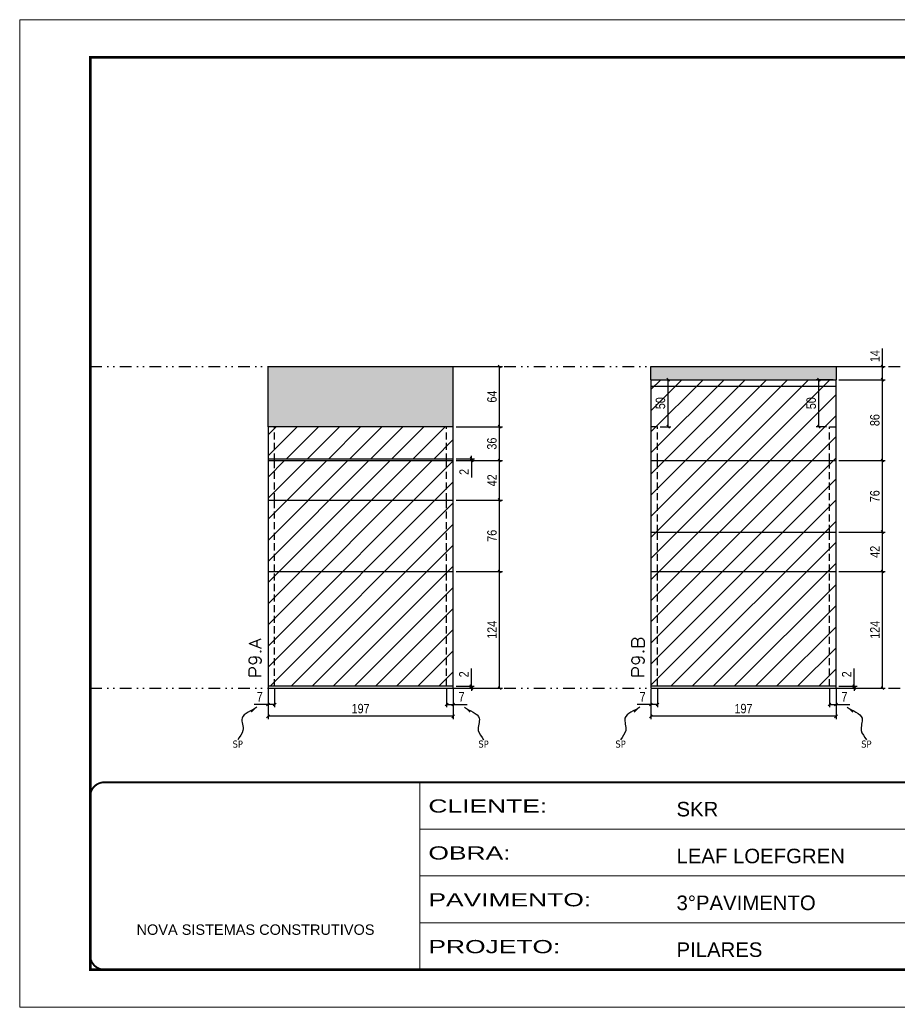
# Model space of a CAD drawing. Extents: x 14400 to 27878, y -21631 to 6985.
# Drawn here: x 16012 to 16948, y 2489 to 3539 of the extents above; entities that cross this region are included whole.
import ezdxf

# ---------------------------------------------------------------- set-up
doc = ezdxf.new("R2010")
doc.units = 0
for name, pattern in [('CONTINUO', [0]), ('DASHED', [0.75, 0.5, -0.25]), ('DIVIDE2', [0.625, 0.25, -0.125, 0, -0.125, 0, -0.125]), ('HIDDEN', [0.375, 0.25, -0.125])]:
    doc.linetypes.add(name, pattern=pattern)
for name, color, linetype in [('COTA', 241, 'Continuous'), ('Nível', 160, 'Continuous'), ('Painéis', 200, 'Continuous'), ('SARR_2.2x7', 40, 'Continuous'), ('Sarrafo de Pressão', 42, 'HIDDEN'), ('texto', 7, 'Continuous')]:
    doc.layers.add(name, color=color, linetype=linetype)
for name, color, linetype, lineweight in [('Folhas', 255, 'Continuous', 9), ('Hachura', 251, 'Continuous', 9), ('SARRAFO DE PRESSAO', 251, 'DASHED', 9), ('Texto Seção', 7, 'Continuous', 15)]:
    doc.layers.add(name, color=color, linetype=linetype, lineweight=lineweight)
doc.styles.add('ARIAL', font='arial.ttf')
doc.styles.add('COTA TECNICA', font='techl___.ttf', dxfattribs={"height": 10})
doc.styles.add('COTA TECNICA-50', font='techl___.ttf', dxfattribs={"height": 10})
doc.styles.add('REGUA-120', font='ROMANS.shx', dxfattribs={"height": 15})
doc.styles.get("Standard").update_dxf_attribs({"font": 'arial.ttf'})
doc.styles.add('Tecnologia', font='')
doc.styles.get('Tecnologia').set_extended_font_data('Forgotten Futurist')
doc.dimstyles.new('COTA PAINEL-50', dxfattribs={"dimtxt": 10, "dimasz": 3, "dimexe": 3, "dimexo": 3, "dimgap": 3, "dimtad": 1, "dimdec": 1, "dimzin": 12, "dimdsep": 46, "dimtxsty": 'COTA TECNICA-50', "dimblk1": 'OBLIQUE', "dimblk2": 'OBLIQUE', "dimsah": 1, "dimcen": 0.9, "dimclrd": 4, "dimclre": 4, "dimclrt": 240, "dimadec": 1, "dimazin": 3, "dimtfac": 1, "dimtdec": 1, "dimtmove": 0, "dimatfit": 3, "dimfxl": 1, "dimtolj": 1, "dimtzin": 12, "dimarcsym": 0})
doc.dimstyles.new('PAINEL', dxfattribs={"dimtxt": 10, "dimasz": 3, "dimexe": 3, "dimexo": 3, "dimgap": 3, "dimtad": 1, "dimdec": 1, "dimzin": 12, "dimdsep": 46, "dimtxsty": 'COTA TECNICA', "dimblk1": 'OBLIQUE', "dimblk2": 'OBLIQUE', "dimsah": 1, "dimcen": 0.9, "dimclrd": 4, "dimclre": 4, "dimclrt": 240, "dimadec": 1, "dimazin": 3, "dimtfac": 1, "dimtdec": 1, "dimtmove": 0, "dimatfit": 3, "dimfxl": 1, "dimtolj": 1, "dimtzin": 12, "dimarcsym": 0})
doc.dimstyles.get("Standard").update_dxf_attribs({"dimtxt": 0.18, "dimasz": 0.18, "dimexe": 0.18, "dimexo": 0.0625, "dimgap": 0.09, "dimtad": 0, "dimtih": 1, "dimtoh": 1, "dimdec": 4, "dimzin": 0, "dimdsep": 46, "dimtxsty": 'Standard', "dimcen": 0.09, "dimadec": 0, "dimazin": 0, "dimtfac": 1, "dimtdec": 4, "dimtofl": 0, "dimtmove": 0, "dimatfit": 3, "dimfxl": 1, "dimtolj": 1, "dimtzin": 0, "dimarcsym": 0})

# ---------------------------------------------------------------- blocks, each defined once
blk = doc.blocks.new('9999999999')
at = {"color": 30, "linetype": 'CONTINUO'}
for p, q in [((98564.6, 34230.2), (98564.6, 34429.4)), ((98564.6, 34379.6), (99584, 34379.6)), ((98564.6, 34329.8), (99488, 34329.8)), ((98564.6, 34280), (99488, 34280))]:
    blk.add_line(p, q, dxfattribs=at)
at = {"color": 30, "linetype": 'CONTINUO', "const_width": 2}
blk.add_lwpolyline([(99584, 34230.2), (99584, 34414.4, 0.414214), (99569, 34429.4), (98229, 34429.4, 0.414214), (98214, 34414.4), (98214, 34245.2, 0.414214), (98229, 34230.2), (99584, 34230.2)], format="xyb", dxfattribs=at)
at = {"layer": 'Folhas'}
blk.add_lwpolyline([(98139, 34190.2), (99624, 34190.2), (99624, 35240.2), (98139, 35240.2)], close=True, dxfattribs=at)
at = {"layer": 'Folhas', "color": 30, "const_width": 3}
blk.add_lwpolyline([(98214, 34230.2), (99584, 34230.2), (99584, 35200.2), (98214, 35200.2)], close=True, dxfattribs=at)
at = {"color": 7, "linetype": 'Continuous', "ltscale": 5, "style": 'ARIAL'}
for s, height, p in [('SKR', 15.48, (98837.7, 34393.1)), ('LEAF LOEFGREN', 15.483, (98837.7, 34343.3)), ('3°PAVIMENTO', 15.483, (98837.7, 34293.5)), ('NOVA SISTEMAS CONSTRUTIVOS', 11.059, (98263.2, 34267.2)), ('PILARES', 15.48, (98837.7, 34243.7))]:
    blk.add_text(s, height=height, dxfattribs=at).set_placement(p)
at = {"layer": 'Folhas', "color": 7, "style": 'Tecnologia', "width": 1.5}
for s, p in [('CLIENTE:', (98573.7, 34397.2)), ('OBRA:', (98573.7, 34347.3)), ('PAVIMENTO:', (98573.7, 34297.5)), ('PROJETO:', (98573.7, 34247.7))]:
    blk.add_text(s, height=14, dxfattribs=at).set_placement(p)
blk = doc.blocks.new('_Oblique')
at = {"color": 0, "linetype": 'ByBlock', "lineweight": -2}
blk.add_line((-0.5, -0.5), (0.5, 0.5), dxfattribs=at)
blk = doc.blocks.new('*D812')
at = {"layer": 'COTA', "color": 4, "lineweight": -2, "transparency": 16777216}
for p, q in [((16276.1, 2827.3), (16276.1, 2795.4)), ((16473.1, 2827.3), (16473.1, 2795.4)), ((16473.1, 2798.4), (16276.1, 2798.4))]:
    blk.add_line(p, q, dxfattribs=at)
at = {"layer": 'Defpoints', "color": 0, "transparency": 16777216}
for p in [(16276.1, 2830.3), (16473.1, 2830.3), (16276.1, 2798.4)]:
    blk.add_point(p, dxfattribs=at)
at = {"layer": 'COTA', "color": 4, "lineweight": -2, "transparency": 16777216, "xscale": 3, "yscale": 3, "zscale": 3, "rotation": 180}
blk.add_blockref('_Oblique', (16276.1, 2798.4), dxfattribs=at)
at = {"layer": 'COTA', "color": 4, "lineweight": -2, "transparency": 16777216, "xscale": 3, "yscale": 3, "zscale": 3}
blk.add_blockref('_Oblique', (16473.1, 2798.4), dxfattribs=at)
at = {"layer": 'COTA', "color": 240, "transparency": 16777216, "insert": (16374.6, 2806.5), "char_height": 10, "attachment_point": 5, "style": 'COTA TECNICA'}
blk.add_mtext('\\A1;197', dxfattribs=at)
blk = doc.blocks.new('*D813')
at = {"layer": 'COTA', "color": 4, "lineweight": -2, "transparency": 16777216}
for p, q in [((16466.1, 2827.3), (16466.1, 2808)), ((16473.1, 2825.3), (16473.1, 2808)), ((16466.1, 2811), (16473.1, 2811)), ((16473.1, 2811), (16487.9, 2811))]:
    blk.add_line(p, q, dxfattribs=at)
at = {"layer": 'Defpoints', "color": 0, "transparency": 16777216}
for p in [(16466.1, 2830.3), (16473.1, 2828.3), (16473.1, 2811)]:
    blk.add_point(p, dxfattribs=at)
at = {"layer": 'COTA', "color": 4, "lineweight": -2, "transparency": 16777216, "xscale": 3, "yscale": 3, "zscale": 3, "rotation": 180}
blk.add_blockref('_Oblique', (16466.1, 2811), dxfattribs=at)
at = {"layer": 'COTA', "color": 4, "lineweight": -2, "transparency": 16777216, "xscale": 3, "yscale": 3, "zscale": 3}
blk.add_blockref('_Oblique', (16473.1, 2811), dxfattribs=at)
at = {"layer": 'COTA', "color": 240, "transparency": 16777216, "insert": (16482, 2819.1), "char_height": 10, "attachment_point": 5, "style": 'COTA TECNICA-50'}
blk.add_mtext('\\A1;7', dxfattribs=at)
blk = doc.blocks.new('*D814')
at = {"layer": 'COTA', "color": 4, "lineweight": -2, "transparency": 16777216}
for p, q in [((16492.4, 2830.3), (16492.4, 2849.1)), ((16476.1, 2830.3), (16495.4, 2830.3)), ((16476.1, 2828.3), (16495.4, 2828.3)), ((16492.4, 2828.3), (16492.4, 2830.3)), ((16492.4, 2828.3), (16492.4, 2825.3))]:
    blk.add_line(p, q, dxfattribs=at)
at = {"layer": 'Defpoints', "color": 0, "transparency": 16777216}
for p in [(16473.1, 2830.3), (16473.1, 2828.3), (16492.4, 2828.3)]:
    blk.add_point(p, dxfattribs=at)
at = {"layer": 'COTA', "color": 4, "lineweight": -2, "transparency": 16777216, "xscale": 3, "yscale": 3, "zscale": 3}
for p, rotation in [((16492.4, 2830.3), 270), ((16492.4, 2828.3), 90)]:
    blk.add_blockref('_Oblique', p, dxfattribs=dict(at, rotation=rotation))
at = {"layer": 'COTA', "color": 240, "transparency": 16777216, "insert": (16484.4, 2843), "char_height": 10, "attachment_point": 5, "rotation": 90, "style": 'COTA TECNICA-50'}
blk.add_mtext('\\A1;2', dxfattribs=at)
blk = doc.blocks.new('*D815')
at = {"layer": 'COTA', "color": 4, "lineweight": -2, "transparency": 16777216}
for p, q in [((16476.1, 3028.3), (16525.5, 3028.3)), ((16522.5, 2952.3), (16522.5, 3028.3)), ((16476.1, 2952.3), (16525.5, 2952.3))]:
    blk.add_line(p, q, dxfattribs=at)
at = {"layer": 'Defpoints', "color": 0, "transparency": 16777216}
for p in [(16473.1, 3028.3), (16522.5, 3028.3), (16473.1, 2952.3)]:
    blk.add_point(p, dxfattribs=at)
at = {"layer": 'COTA', "color": 4, "lineweight": -2, "transparency": 16777216, "xscale": 3, "yscale": 3, "zscale": 3}
for p, rotation in [((16522.5, 3028.3), 90), ((16522.5, 2952.3), 270)]:
    blk.add_blockref('_Oblique', p, dxfattribs=dict(at, rotation=rotation))
at = {"layer": 'COTA', "color": 240, "transparency": 16777216, "insert": (16514.4, 2990.3), "char_height": 10, "attachment_point": 5, "rotation": 90, "style": 'COTA TECNICA-50'}
blk.add_mtext('\\A1;76', dxfattribs=at)
blk = doc.blocks.new('*D819')
at = {"layer": 'COTA', "color": 4, "linetype": 'ByBlock', "lineweight": -2, "transparency": 16777216}
for p, q in [((16476.1, 2952.3), (16525.5, 2952.3)), ((16522.5, 2828.3), (16522.5, 2952.3)), ((16476.1, 2828.3), (16525.5, 2828.3))]:
    blk.add_line(p, q, dxfattribs=at)
at = {"layer": 'Defpoints', "color": 0, "linetype": 'ByBlock', "transparency": 16777216}
for p in [(16473.1, 2952.3), (16522.5, 2952.3), (16473.1, 2828.3)]:
    blk.add_point(p, dxfattribs=at)
at = {"layer": 'COTA', "color": 4, "linetype": 'ByBlock', "lineweight": -2, "transparency": 16777216, "xscale": 3, "yscale": 3, "zscale": 3}
for p, rotation in [((16522.5, 2952.3), 90), ((16522.5, 2828.3), 270)]:
    blk.add_blockref('_Oblique', p, dxfattribs=dict(at, rotation=rotation))
at = {"layer": 'COTA', "color": 240, "linetype": 'ByBlock', "transparency": 16777216, "insert": (16514.4, 2890.3), "char_height": 10, "attachment_point": 5, "rotation": 90, "style": 'COTA TECNICA'}
blk.add_mtext('\\A1;124', dxfattribs=at)
blk = doc.blocks.new('*D820')
at = {"layer": 'COTA', "color": 4, "linetype": 'ByBlock', "lineweight": -2, "transparency": 16777216}
for p, q in [((16476.1, 2952.3), (16525.5, 2952.3)), ((16522.5, 2828.3), (16522.5, 2952.3)), ((16476.1, 2828.3), (16525.5, 2828.3))]:
    blk.add_line(p, q, dxfattribs=at)
at = {"layer": 'Defpoints', "color": 0, "linetype": 'ByBlock', "transparency": 16777216}
for p in [(16473.1, 2952.3), (16522.5, 2952.3), (16473.1, 2828.3)]:
    blk.add_point(p, dxfattribs=at)
at = {"layer": 'COTA', "color": 4, "linetype": 'ByBlock', "lineweight": -2, "transparency": 16777216, "xscale": 3, "yscale": 3, "zscale": 3}
for p, rotation in [((16522.5, 2952.3), 90), ((16522.5, 2828.3), 270)]:
    blk.add_blockref('_Oblique', p, dxfattribs=dict(at, rotation=rotation))
at = {"layer": 'COTA', "color": 240, "linetype": 'ByBlock', "transparency": 16777216, "insert": (16514.4, 2890.3), "char_height": 10, "attachment_point": 5, "rotation": 90, "style": 'COTA TECNICA'}
blk.add_mtext('\\A1;124', dxfattribs=at)
blk = doc.blocks.new('*D821')
at = {"layer": 'COTA', "color": 4, "lineweight": -2, "transparency": 16777216}
for p, q in [((16476.1, 3170.3), (16525.5, 3170.3)), ((16522.5, 3106.3), (16522.5, 3170.3)), ((16476.1, 3106.3), (16525.5, 3106.3))]:
    blk.add_line(p, q, dxfattribs=at)
at = {"layer": 'Defpoints', "color": 0, "transparency": 16777216}
for p in [(16473.1, 3170.3), (16522.5, 3170.3), (16473.1, 3106.3)]:
    blk.add_point(p, dxfattribs=at)
at = {"layer": 'COTA', "color": 4, "lineweight": -2, "transparency": 16777216, "xscale": 3, "yscale": 3, "zscale": 3}
for p, rotation in [((16522.5, 3170.3), 90), ((16522.5, 3106.3), 270)]:
    blk.add_blockref('_Oblique', p, dxfattribs=dict(at, rotation=rotation))
at = {"layer": 'COTA', "color": 240, "transparency": 16777216, "insert": (16514.4, 3138.3), "char_height": 10, "attachment_point": 5, "rotation": 90, "style": 'COTA TECNICA'}
blk.add_mtext('\\A1;64', dxfattribs=at)
blk = doc.blocks.new('*D816')
at = {"layer": 'COTA', "color": 4, "lineweight": -2, "transparency": 16777216}
for p, q in [((16683.4, 2827.3), (16683.4, 2795.4)), ((16880.4, 2827.3), (16880.4, 2795.4)), ((16880.4, 2798.4), (16683.4, 2798.4))]:
    blk.add_line(p, q, dxfattribs=at)
at = {"layer": 'Defpoints', "color": 0, "transparency": 16777216}
for p in [(16683.4, 2830.3), (16880.4, 2830.3), (16683.4, 2798.4)]:
    blk.add_point(p, dxfattribs=at)
at = {"layer": 'COTA', "color": 4, "lineweight": -2, "transparency": 16777216, "xscale": 3, "yscale": 3, "zscale": 3, "rotation": 180}
blk.add_blockref('_Oblique', (16683.4, 2798.4), dxfattribs=at)
at = {"layer": 'COTA', "color": 4, "lineweight": -2, "transparency": 16777216, "xscale": 3, "yscale": 3, "zscale": 3}
blk.add_blockref('_Oblique', (16880.4, 2798.4), dxfattribs=at)
at = {"layer": 'COTA', "color": 240, "transparency": 16777216, "insert": (16781.9, 2806.5), "char_height": 10, "attachment_point": 5, "style": 'COTA TECNICA'}
blk.add_mtext('\\A1;197', dxfattribs=at)
blk = doc.blocks.new('*D817')
at = {"layer": 'COTA', "color": 4, "lineweight": -2, "transparency": 16777216}
for p, q in [((16683.4, 2825.3), (16683.4, 2808)), ((16690.4, 2827.3), (16690.4, 2808)), ((16683.4, 2811), (16668.7, 2811)), ((16690.4, 2811), (16683.4, 2811))]:
    blk.add_line(p, q, dxfattribs=at)
at = {"layer": 'Defpoints', "color": 0, "transparency": 16777216}
for p in [(16683.4, 2828.3), (16690.4, 2830.3), (16683.4, 2811)]:
    blk.add_point(p, dxfattribs=at)
at = {"layer": 'COTA', "color": 4, "lineweight": -2, "transparency": 16777216, "xscale": 3, "yscale": 3, "zscale": 3, "rotation": 180}
blk.add_blockref('_Oblique', (16683.4, 2811), dxfattribs=at)
at = {"layer": 'COTA', "color": 4, "lineweight": -2, "transparency": 16777216, "xscale": 3, "yscale": 3, "zscale": 3}
blk.add_blockref('_Oblique', (16690.4, 2811), dxfattribs=at)
at = {"layer": 'COTA', "color": 240, "transparency": 16777216, "insert": (16674.6, 2819.1), "char_height": 10, "attachment_point": 5, "style": 'COTA TECNICA-50'}
blk.add_mtext('\\A1;7', dxfattribs=at)
blk = doc.blocks.new('*D818')
at = {"layer": 'COTA', "color": 4, "lineweight": -2, "transparency": 16777216}
for p, q in [((16899.7, 2830.3), (16899.7, 2849.1)), ((16883.4, 2830.3), (16902.7, 2830.3)), ((16883.4, 2828.3), (16902.7, 2828.3)), ((16899.7, 2828.3), (16899.7, 2830.3)), ((16899.7, 2828.3), (16899.7, 2825.3))]:
    blk.add_line(p, q, dxfattribs=at)
at = {"layer": 'Defpoints', "color": 0, "transparency": 16777216}
for p in [(16880.4, 2830.3), (16880.4, 2828.3), (16899.7, 2828.3)]:
    blk.add_point(p, dxfattribs=at)
at = {"layer": 'COTA', "color": 4, "lineweight": -2, "transparency": 16777216, "xscale": 3, "yscale": 3, "zscale": 3}
for p, rotation in [((16899.7, 2830.3), 270), ((16899.7, 2828.3), 90)]:
    blk.add_blockref('_Oblique', p, dxfattribs=dict(at, rotation=rotation))
at = {"layer": 'COTA', "color": 240, "transparency": 16777216, "insert": (16891.7, 2843), "char_height": 10, "attachment_point": 5, "rotation": 90, "style": 'COTA TECNICA-50'}
blk.add_mtext('\\A1;2', dxfattribs=at)
blk = doc.blocks.new('*D822')
at = {"layer": 'COTA', "color": 4, "linetype": 'ByBlock', "lineweight": -2, "transparency": 16777216}
for p, q in [((16883.4, 2952.3), (16932.8, 2952.3)), ((16929.8, 2828.3), (16929.8, 2952.3)), ((16883.4, 2828.3), (16932.8, 2828.3))]:
    blk.add_line(p, q, dxfattribs=at)
at = {"layer": 'Defpoints', "color": 0, "linetype": 'ByBlock', "transparency": 16777216}
for p in [(16880.4, 2952.3), (16929.8, 2952.3), (16880.4, 2828.3)]:
    blk.add_point(p, dxfattribs=at)
at = {"layer": 'COTA', "color": 4, "linetype": 'ByBlock', "lineweight": -2, "transparency": 16777216, "xscale": 3, "yscale": 3, "zscale": 3}
for p, rotation in [((16929.8, 2952.3), 90), ((16929.8, 2828.3), 270)]:
    blk.add_blockref('_Oblique', p, dxfattribs=dict(at, rotation=rotation))
at = {"layer": 'COTA', "color": 240, "linetype": 'ByBlock', "transparency": 16777216, "insert": (16921.7, 2890.3), "char_height": 10, "attachment_point": 5, "rotation": 90, "style": 'COTA TECNICA'}
blk.add_mtext('\\A1;124', dxfattribs=at)
blk = doc.blocks.new('*D823')
at = {"layer": 'COTA', "color": 4, "linetype": 'ByBlock', "lineweight": -2, "transparency": 16777216}
for p, q in [((16883.4, 2952.3), (16932.8, 2952.3)), ((16929.8, 2828.3), (16929.8, 2952.3)), ((16883.4, 2828.3), (16932.8, 2828.3))]:
    blk.add_line(p, q, dxfattribs=at)
at = {"layer": 'Defpoints', "color": 0, "linetype": 'ByBlock', "transparency": 16777216}
for p in [(16880.4, 2952.3), (16929.8, 2952.3), (16880.4, 2828.3)]:
    blk.add_point(p, dxfattribs=at)
at = {"layer": 'COTA', "color": 4, "linetype": 'ByBlock', "lineweight": -2, "transparency": 16777216, "xscale": 3, "yscale": 3, "zscale": 3}
for p, rotation in [((16929.8, 2952.3), 90), ((16929.8, 2828.3), 270)]:
    blk.add_blockref('_Oblique', p, dxfattribs=dict(at, rotation=rotation))
at = {"layer": 'COTA', "color": 240, "linetype": 'ByBlock', "transparency": 16777216, "insert": (16921.7, 2890.3), "char_height": 10, "attachment_point": 5, "rotation": 90, "style": 'COTA TECNICA'}
blk.add_mtext('\\A1;124', dxfattribs=at)
blk = doc.blocks.new('*D828')
at = {"layer": 'COTA', "color": 4, "lineweight": -2, "transparency": 16777216}
for p, q in [((16883.4, 2994.3), (16932.8, 2994.3)), ((16929.8, 2952.3), (16929.8, 2994.3)), ((16883.4, 2952.3), (16932.8, 2952.3))]:
    blk.add_line(p, q, dxfattribs=at)
at = {"layer": 'Defpoints', "color": 0, "transparency": 16777216}
for p in [(16880.4, 2994.3), (16929.8, 2994.3), (16880.4, 2952.3)]:
    blk.add_point(p, dxfattribs=at)
at = {"layer": 'COTA', "color": 4, "lineweight": -2, "transparency": 16777216, "xscale": 3, "yscale": 3, "zscale": 3}
for p, rotation in [((16929.8, 2994.3), 90), ((16929.8, 2952.3), 270)]:
    blk.add_blockref('_Oblique', p, dxfattribs=dict(at, rotation=rotation))
at = {"layer": 'COTA', "color": 240, "transparency": 16777216, "insert": (16921.7, 2973.3), "char_height": 10, "attachment_point": 5, "rotation": 90, "style": 'COTA TECNICA'}
blk.add_mtext('\\A1;42', dxfattribs=at)
blk = doc.blocks.new('*D829')
at = {"layer": 'COTA', "color": 4, "lineweight": -2, "transparency": 16777216}
for p, q in [((16276.1, 2825.3), (16276.1, 2808)), ((16283.1, 2827.3), (16283.1, 2808)), ((16276.1, 2811), (16261.4, 2811)), ((16283.1, 2811), (16276.1, 2811))]:
    blk.add_line(p, q, dxfattribs=at)
at = {"layer": 'Defpoints', "color": 0, "transparency": 16777216}
for p in [(16276.1, 2828.3), (16283.1, 2830.3), (16276.1, 2811)]:
    blk.add_point(p, dxfattribs=at)
at = {"layer": 'COTA', "color": 4, "lineweight": -2, "transparency": 16777216, "xscale": 3, "yscale": 3, "zscale": 3, "rotation": 180}
blk.add_blockref('_Oblique', (16276.1, 2811), dxfattribs=at)
at = {"layer": 'COTA', "color": 4, "lineweight": -2, "transparency": 16777216, "xscale": 3, "yscale": 3, "zscale": 3}
blk.add_blockref('_Oblique', (16283.1, 2811), dxfattribs=at)
at = {"layer": 'COTA', "color": 240, "transparency": 16777216, "insert": (16267.3, 2819.1), "char_height": 10, "attachment_point": 5, "style": 'COTA TECNICA-50'}
blk.add_mtext('\\A1;7', dxfattribs=at)
blk = doc.blocks.new('*D830')
at = {"layer": 'COTA', "color": 4, "lineweight": -2, "transparency": 16777216}
for p, q in [((16873.4, 2827.3), (16873.4, 2808)), ((16880.4, 2825.3), (16880.4, 2808)), ((16873.4, 2811), (16880.4, 2811)), ((16880.4, 2811), (16895.1, 2811))]:
    blk.add_line(p, q, dxfattribs=at)
at = {"layer": 'Defpoints', "color": 0, "transparency": 16777216}
for p in [(16873.4, 2830.3), (16880.4, 2828.3), (16880.4, 2811)]:
    blk.add_point(p, dxfattribs=at)
at = {"layer": 'COTA', "color": 4, "lineweight": -2, "transparency": 16777216, "xscale": 3, "yscale": 3, "zscale": 3, "rotation": 180}
blk.add_blockref('_Oblique', (16873.4, 2811), dxfattribs=at)
at = {"layer": 'COTA', "color": 4, "lineweight": -2, "transparency": 16777216, "xscale": 3, "yscale": 3, "zscale": 3}
blk.add_blockref('_Oblique', (16880.4, 2811), dxfattribs=at)
at = {"layer": 'COTA', "color": 240, "transparency": 16777216, "insert": (16889.3, 2819.1), "char_height": 10, "attachment_point": 5, "style": 'COTA TECNICA-50'}
blk.add_mtext('\\A1;7', dxfattribs=at)
blk = doc.blocks.new('*D1649')
at = {"layer": 'COTA', "color": 4, "lineweight": -2, "transparency": 16777216}
for p, q in [((16476.1, 3070.3), (16525.5, 3070.3)), ((16522.5, 3028.3), (16522.5, 3070.3)), ((16476.1, 3028.3), (16525.5, 3028.3))]:
    blk.add_line(p, q, dxfattribs=at)
at = {"layer": 'Defpoints', "color": 0, "transparency": 16777216}
for p in [(16473.1, 3070.3), (16522.5, 3070.3), (16473.1, 3028.3)]:
    blk.add_point(p, dxfattribs=at)
at = {"layer": 'COTA', "color": 4, "lineweight": -2, "transparency": 16777216, "xscale": 3, "yscale": 3, "zscale": 3}
for p, rotation in [((16522.5, 3070.3), 90), ((16522.5, 3028.3), 270)]:
    blk.add_blockref('_Oblique', p, dxfattribs=dict(at, rotation=rotation))
at = {"layer": 'COTA', "color": 240, "transparency": 16777216, "insert": (16514.4, 3049.3), "char_height": 10, "attachment_point": 5, "rotation": 90, "style": 'COTA TECNICA'}
blk.add_mtext('\\A1;42', dxfattribs=at)
blk = doc.blocks.new('*D1650')
at = {"layer": 'COTA', "color": 4, "lineweight": -2, "transparency": 16777216}
for p, q in [((16883.4, 3070.3), (16932.8, 3070.3)), ((16929.8, 2994.3), (16929.8, 3070.3)), ((16883.4, 2994.3), (16932.8, 2994.3))]:
    blk.add_line(p, q, dxfattribs=at)
at = {"layer": 'Defpoints', "color": 0, "transparency": 16777216}
for p in [(16880.4, 3070.3), (16929.8, 3070.3), (16880.4, 2994.3)]:
    blk.add_point(p, dxfattribs=at)
at = {"layer": 'COTA', "color": 4, "lineweight": -2, "transparency": 16777216, "xscale": 3, "yscale": 3, "zscale": 3}
for p, rotation in [((16929.8, 3070.3), 90), ((16929.8, 2994.3), 270)]:
    blk.add_blockref('_Oblique', p, dxfattribs=dict(at, rotation=rotation))
at = {"layer": 'COTA', "color": 240, "transparency": 16777216, "insert": (16921.7, 3032.3), "char_height": 10, "attachment_point": 5, "rotation": 90, "style": 'COTA TECNICA'}
blk.add_mtext('\\A1;76', dxfattribs=at)
blk = doc.blocks.new('*D1879')
at = {"layer": 'COTA', "color": 4, "lineweight": -2, "transparency": 16777216}
for p, q in [((16476.1, 3106.3), (16525.5, 3106.3)), ((16522.5, 3070.3), (16522.5, 3106.3)), ((16476.1, 3070.3), (16525.5, 3070.3))]:
    blk.add_line(p, q, dxfattribs=at)
at = {"layer": 'Defpoints', "color": 0, "transparency": 16777216}
for p in [(16473.1, 3106.3), (16522.5, 3106.3), (16473.1, 3070.3)]:
    blk.add_point(p, dxfattribs=at)
at = {"layer": 'COTA', "color": 4, "lineweight": -2, "transparency": 16777216, "xscale": 3, "yscale": 3, "zscale": 3}
for p, rotation in [((16522.5, 3106.3), 90), ((16522.5, 3070.3), 270)]:
    blk.add_blockref('_Oblique', p, dxfattribs=dict(at, rotation=rotation))
at = {"layer": 'COTA', "color": 240, "transparency": 16777216, "insert": (16514.3, 3088.3), "char_height": 10, "attachment_point": 5, "rotation": 90, "style": 'COTA TECNICA'}
blk.add_mtext('\\A1;36', dxfattribs=at)
blk = doc.blocks.new('*D1880')
at = {"layer": 'COTA', "color": 4, "lineweight": -2, "transparency": 16777216}
for p, q in [((16877.4, 3156.3), (16859.1, 3156.3)), ((16862.1, 3106.3), (16862.1, 3156.3)), ((16870.4, 3106.3), (16859.1, 3106.3))]:
    blk.add_line(p, q, dxfattribs=at)
at = {"layer": 'Defpoints', "color": 0, "transparency": 16777216}
for p in [(16862.1, 3156.3), (16880.4, 3156.3), (16873.4, 3106.3)]:
    blk.add_point(p, dxfattribs=at)
at = {"layer": 'COTA', "color": 4, "lineweight": -2, "transparency": 16777216, "xscale": 3, "yscale": 3, "zscale": 3}
for p, rotation in [((16862.1, 3156.3), 90), ((16862.1, 3106.3), 270)]:
    blk.add_blockref('_Oblique', p, dxfattribs=dict(at, rotation=rotation))
at = {"layer": 'COTA', "color": 240, "transparency": 16777216, "insert": (16854, 3131.3), "char_height": 10, "attachment_point": 5, "rotation": 90, "style": 'COTA TECNICA'}
blk.add_mtext('\\A1;50', dxfattribs=at)
blk = doc.blocks.new('*D2257')
at = {"layer": 'COTA', "color": 4, "lineweight": -2, "transparency": 16777216}
for p, q in [((16476.1, 3072.3), (16495.7, 3072.3)), ((16476.1, 3070.3), (16495.7, 3070.3)), ((16492.7, 3072.3), (16492.7, 3075.3)), ((16492.7, 3072.3), (16492.7, 3070.3)), ((16492.7, 3070.3), (16492.7, 3052.2))]:
    blk.add_line(p, q, dxfattribs=at)
at = {"layer": 'Defpoints', "color": 0, "transparency": 16777216}
for p in [(16473.1, 3072.3), (16473.1, 3070.3), (16492.7, 3070.3)]:
    blk.add_point(p, dxfattribs=at)
at = {"layer": 'COTA', "color": 4, "lineweight": -2, "transparency": 16777216, "xscale": 3, "yscale": 3, "zscale": 3}
for p, rotation in [((16492.7, 3072.3), 270), ((16492.7, 3070.3), 90)]:
    blk.add_blockref('_Oblique', p, dxfattribs=dict(at, rotation=rotation))
at = {"layer": 'COTA', "color": 240, "transparency": 16777216, "insert": (16484.7, 3058.2), "char_height": 10, "attachment_point": 5, "rotation": 90, "style": 'COTA TECNICA'}
blk.add_mtext('\\A1;2', dxfattribs=at)
blk = doc.blocks.new('*D2258')
at = {"layer": 'COTA', "color": 4, "lineweight": -2, "transparency": 16777216}
for p, q in [((16883.4, 3156.3), (16932.8, 3156.3)), ((16929.8, 3070.3), (16929.8, 3156.3)), ((16883.4, 3070.3), (16932.8, 3070.3))]:
    blk.add_line(p, q, dxfattribs=at)
at = {"layer": 'Defpoints', "color": 0, "transparency": 16777216}
for p in [(16880.4, 3156.3), (16929.8, 3156.3), (16880.4, 3070.3)]:
    blk.add_point(p, dxfattribs=at)
at = {"layer": 'COTA', "color": 4, "lineweight": -2, "transparency": 16777216, "xscale": 3, "yscale": 3, "zscale": 3}
for p, rotation in [((16929.8, 3156.3), 90), ((16929.8, 3070.3), 270)]:
    blk.add_blockref('_Oblique', p, dxfattribs=dict(at, rotation=rotation))
at = {"layer": 'COTA', "color": 240, "transparency": 16777216, "insert": (16921.7, 3113.3), "char_height": 10, "attachment_point": 5, "rotation": 90, "style": 'COTA TECNICA'}
blk.add_mtext('\\A1;86', dxfattribs=at)
blk = doc.blocks.new('*D4129')
at = {"layer": 'COTA', "color": 4, "lineweight": -2, "transparency": 16777216}
for p, q in [((16686.4, 3156.3), (16704.7, 3156.3)), ((16701.7, 3106.3), (16701.7, 3156.3)), ((16693.4, 3106.3), (16704.7, 3106.3))]:
    blk.add_line(p, q, dxfattribs=at)
at = {"layer": 'Defpoints', "color": 0, "transparency": 16777216}
for p in [(16683.4, 3156.3), (16701.7, 3156.3), (16690.4, 3106.3)]:
    blk.add_point(p, dxfattribs=at)
at = {"layer": 'COTA', "color": 4, "lineweight": -2, "transparency": 16777216, "xscale": 3, "yscale": 3, "zscale": 3}
for p, rotation in [((16701.7, 3156.3), 90), ((16701.7, 3106.3), 270)]:
    blk.add_blockref('_Oblique', p, dxfattribs=dict(at, rotation=rotation))
at = {"layer": 'COTA', "color": 240, "transparency": 16777216, "insert": (16693.6, 3131.3), "char_height": 10, "attachment_point": 5, "rotation": 90, "style": 'COTA TECNICA'}
blk.add_mtext('\\A1;50', dxfattribs=at)
blk = doc.blocks.new('*D4130')
at = {"layer": 'COTA', "color": 4, "lineweight": -2, "transparency": 16777216}
for p, q in [((16929.8, 3170.3), (16929.8, 3189.4)), ((16883.4, 3170.3), (16932.8, 3170.3)), ((16929.8, 3156.3), (16929.8, 3170.3)), ((16883.4, 3156.3), (16932.8, 3156.3))]:
    blk.add_line(p, q, dxfattribs=at)
at = {"layer": 'Defpoints', "color": 0, "transparency": 16777216}
for p in [(16880.4, 3170.3), (16929.8, 3170.3), (16880.4, 3156.3)]:
    blk.add_point(p, dxfattribs=at)
at = {"layer": 'COTA', "color": 4, "lineweight": -2, "transparency": 16777216, "xscale": 3, "yscale": 3, "zscale": 3}
for p, rotation in [((16929.8, 3170.3), 90), ((16929.8, 3156.3), 270)]:
    blk.add_blockref('_Oblique', p, dxfattribs=dict(at, rotation=rotation))
at = {"layer": 'COTA', "color": 240, "transparency": 16777216, "insert": (16921.7, 3181.3), "char_height": 10, "attachment_point": 5, "rotation": 90, "style": 'COTA TECNICA'}
blk.add_mtext('\\A1;14', dxfattribs=at)

msp = doc.modelspace()

# ---------------------------------------------------------------- hatches: boundary and pattern name
at = {"layer": 'COTA'}
h = msp.add_hatch(dxfattribs=at)
h.set_pattern_fill('AR-CONC', color=256, scale=0.03)
h.set_pattern_definition([(50, (0, 78), (5.4655401, -0.4781726), [0.5715, -6.2865]), (355, (0, 78), (-1.0573026, 5.7317054), [0.4572, -5.0292175]), (100.451445, (0.4555, 77.96), (4.4082374, 5.2535326), [0.4857003, -5.3427073]), (46.1842, (0, 79.524), (8.1323712, -1.2612698), [0.85725, -9.42975]), (96.63556, (0.678, 79.419), (7.122124, 7.4227837), [0.7285507, -8.0140682]), (351.18415, (0, 79.524), (7.122124, 7.4227837), [0.685799, -7.543792]), (21, (0.762, 79.143), (4.5484317, -3.067956), [0.5715, -6.2865]), (326, (0.762, 79.143), (1.8540609, 5.525639), [0.4572, -5.0292]), (71.451445, (1.141, 78.8873), (6.4024926, 2.457683), [0.4857003, -5.3426981]), (37.5, (0, 78), (0.0926581, 2.53665117), [0, -4.96824, 0, -5.1054, 0, -5.04825]), (7.5, (0, 78), (2.00458988, 3.00541724), [0, -2.91084, 0, -4.85394, 0, -1.92405]), (327.5, (-1.6993, 78), (4.06771786, -0.17186232), [0, -1.905, 0, -5.9436, 0, -7.8867]), (317.5, (-2.4613, 78), (4.44387544, 0.7627947), [0, -2.4765, 0, -3.94716, 0, -5.6007])])
h.paths.add_polyline_path([(16276.14, 3170.29), (16276.14, 3106.29), (16473.14, 3106.29), (16473.14, 3170.29)])
h = msp.add_hatch(dxfattribs=at)
h.set_pattern_fill('AR-CONC', color=256, scale=0.03)
h.paths.add_polyline_path([(16880.42, 3156.29), (16880.42, 3170.29), (16683.42, 3170.29), (16683.42, 3156.29)])
at = {"layer": 'Hachura'}
h = msp.add_hatch(dxfattribs=at)
h.set_pattern_fill('ANSI31', color=256, scale=5)
h.paths.add_polyline_path([(16473.14, 3072.29), (16473.14, 3106.29), (16276.14, 3106.29), (16276.14, 3072.29)])
h.paths.add_polyline_path([(16276.14, 3070.29), (16276.14, 3028.29), (16473.14, 3028.29), (16473.14, 3070.29)])
h.paths.add_polyline_path([(16276.14, 3028.29), (16276.14, 2952.29), (16473.14, 2952.29), (16473.14, 3028.29)])
h.paths.add_polyline_path([(16276.14, 2952.29), (16276.14, 2830.29), (16473.14, 2830.29), (16473.14, 2952.29)])
h.paths.add_polyline_path([(16683.42, 2952.29), (16683.42, 2830.29), (16880.42, 2830.29), (16880.42, 2952.29)])
h.paths.add_polyline_path([(16880.42, 2952.29), (16880.42, 2994.29), (16683.42, 2994.29), (16683.42, 2952.29)])
h.paths.add_polyline_path([(16683.42, 3070.29), (16683.42, 2994.29), (16880.42, 2994.29), (16880.42, 3070.29)])
h.paths.add_polyline_path([(16880.42, 3070.29), (16880.42, 3156.29), (16683.42, 3156.29), (16683.42, 3070.29)])

# ---------------------------------------------------------------- linework, layer by layer
at = {"layer": 'COTA'}
for p, q in [((16276.14, 3106.29), (16276.14, 3170.29)), ((16276.14, 3170.29), (16473.14, 3170.29)), ((16473.14, 3106.29), (16473.14, 3170.29)), ((16683.42, 3156.29), (16683.42, 3170.29)), ((16683.42, 3170.29), (16880.42, 3170.29)), ((16880.42, 3170.29), (16880.42, 3156.29)), ((16690.42, 3106.31), (16683.42, 3106.31)), ((16873.42, 3106.31), (16880.42, 3106.31))]:
    msp.add_line(p, q, dxfattribs=at)
at = {"layer": 'Nível', "color": 4, "linetype": 'DIVIDE2', "ltscale": 50}
for p, q in [((16086.97, 3170.29), (17456.97, 3170.29)), ((16086.97, 2828.29), (17456.97, 2828.29))]:
    msp.add_line(p, q, dxfattribs=at)
at = {"layer": 'Painéis'}
for p, q in [((16683.42, 3156.29), (16683.42, 2830.29)), ((16683.42, 3156.29), (16880.42, 3156.29)), ((16880.42, 2830.29), (16880.42, 3156.29)), ((16276.14, 3072.29), (16473.14, 3072.29)), ((16276.14, 3070.29), (16473.14, 3070.29)), ((16683.42, 3070.29), (16880.42, 3070.29)), ((16276.14, 3028.29), (16276.14, 2830.29)), ((16276.14, 3028.29), (16473.14, 3028.29)), ((16473.14, 2830.29), (16473.14, 3028.29)), ((16683.42, 2994.29), (16880.42, 2994.29)), ((16276.14, 2952.29), (16473.14, 2952.29)), ((16683.42, 2952.29), (16880.42, 2952.29))]:
    msp.add_line(p, q, dxfattribs=at)
for points in [[(16276.14, 3028.29), (16473.14, 3028.29), (16473.14, 3106.29), (16276.14, 3106.29)], [(16473.14, 2830.29), (16276.14, 2830.29), (16276.14, 2828.29), (16473.14, 2828.29)], [(16880.42, 2830.29), (16683.42, 2830.29), (16683.42, 2828.29), (16880.42, 2828.29)]]:
    msp.add_lwpolyline(points, close=True, dxfattribs=at)
at = {"layer": 'SARR_2.2x7'}
msp.add_line((16683.42, 3149.29), (16880.42, 3149.29), dxfattribs=at)
at = {"layer": 'Sarrafo de Pressão', "ltscale": 30}
for p, q in [((16283.14, 3070.29), (16283.14, 3106.29)), ((16466.14, 3070.29), (16466.14, 3106.29)), ((16690.42, 3070.29), (16690.42, 3106.31)), ((16873.42, 3070.29), (16873.42, 3106.31)), ((16283.14, 3028.29), (16283.14, 3070.29)), ((16466.14, 3028.29), (16466.14, 3070.29)), ((16690.42, 2994.29), (16690.42, 3070.29)), ((16873.42, 2994.29), (16873.42, 3070.29)), ((16283.14, 2952.29), (16283.14, 3028.29)), ((16466.14, 2952.29), (16466.14, 3028.29)), ((16690.42, 2952.29), (16690.42, 2994.29)), ((16873.42, 2952.29), (16873.42, 2994.29)), ((16283.14, 2830.29), (16283.14, 2952.29)), ((16466.14, 2830.29), (16466.14, 2952.29)), ((16690.42, 2830.29), (16690.42, 2952.29)), ((16873.42, 2830.29), (16873.42, 2952.29))]:
    msp.add_line(p, q, dxfattribs=at)

# ---------------------------------------------------------------- block references
at = {"layer": 'SARRAFO DE PRESSAO', "color": 6, "linetype": 'ByBlock'}
msp.add_blockref('9999999999', (-82127.01, -31701.2), dxfattribs=at)

# ---------------------------------------------------------------- texts
at = {"layer": 'texto', "color": 0, "char_height": 7.5, "attachment_point": 5}
for insert in [(16243.89, 2768.79), (16505.39, 2768.79), (16651.17, 2768.79), (16912.67, 2768.79)]:
    msp.add_mtext('{\\fTahoma|b0|i0|c0|p34;\\C4;SP}', dxfattribs=dict(at, insert=insert))
at = {"layer": 'Texto Seção', "style": 'REGUA-120', "width": 1.1}
for s, p in [('P9.A', (16268.89, 2839.05)), ('P9.B', (16676.17, 2839.05))]:
    msp.add_text(s, height=13, rotation=90, dxfattribs=at).set_placement(p)

# ---------------------------------------------------------------- dimensions: what is measured, and where the dimension line sits
at = {"layer": 'COTA'}
for base, p1, p2, angle, dimstyle, picture, middle in [((16929.79, 3170.29), (16880.42, 3156.29), (16880.42, 3170.29), 90, 'PAINEL', '*D4130', (16921.71, 3181.34)), ((16522.51, 3170.29), (16473.14, 3106.29), (16473.14, 3170.29), 90, 'PAINEL', '*D821', (16514.41, 3138.29)), ((16701.72, 3156.29), (16690.42, 3106.31), (16683.42, 3156.29), 90, 'PAINEL', '*D4129', (16693.61, 3131.3)), ((16862.11, 3156.29), (16873.42, 3106.31), (16880.42, 3156.29), 90, 'PAINEL', '*D1880', (16854, 3131.3)), ((16929.79, 3156.29), (16880.42, 3070.29), (16880.42, 3156.29), 90, 'PAINEL', '*D2258', (16921.66, 3113.29)), ((16522.51, 3106.29), (16473.14, 3070.29), (16473.14, 3106.29), 90, 'PAINEL', '*D1879', (16514.29, 3088.29)), ((16492.69, 3070.29), (16473.14, 3072.29), (16473.14, 3070.29), 90, 'PAINEL', '*D2257', (16484.69, 3058.23)), ((16522.51, 3070.29), (16473.14, 3028.29), (16473.14, 3070.29), 90, 'PAINEL', '*D1649', (16514.43, 3049.29)), ((16929.79, 3070.29), (16880.42, 2994.29), (16880.42, 3070.29), 90, 'PAINEL', '*D1650', (16921.68, 3032.29)), ((16522.51, 3028.29), (16473.14, 2952.29), (16473.14, 3028.29), 90, 'COTA PAINEL-50', '*D815', (16514.41, 2990.29)), ((16929.79, 2994.29), (16880.42, 2952.29), (16880.42, 2994.29), 90, 'PAINEL', '*D828', (16921.71, 2973.29)), ((16276.14, 2811.04), (16283.14, 2830.29), (16276.14, 2828.29), 180, 'COTA PAINEL-50', '*D829', (16267.27, 2819.12)), ((16683.42, 2811.04), (16690.42, 2830.29), (16683.42, 2828.29), 180, 'COTA PAINEL-50', '*D817', (16674.55, 2819.12)), ((16880.42, 2811.04), (16873.42, 2830.29), (16880.42, 2828.29), 0, 'COTA PAINEL-50', '*D830', (16889.28, 2819.12))]:
    dim = msp.add_linear_dim(base=base, p1=p1, p2=p2, angle=angle, dimstyle=dimstyle, dxfattribs=at)
    dim.commit()
    dim.dimension.update_dxf_attribs({"geometry": picture, "text_midpoint": middle})
at = {"layer": 'COTA', "linetype": 'ByBlock'}
for p1, p2, picture, middle in [((16473.14, 2828.29), (16473.14, 2952.29), '*D819', (16514.43, 2890.29)), ((16473.14, 2828.29), (16473.14, 2952.29), '*D820', (16514.43, 2890.29)), ((16880.42, 2828.29), (16880.42, 2952.29), '*D822', (16921.71, 2890.29)), ((16880.42, 2828.29), (16880.42, 2952.29), '*D823', (16921.71, 2890.29))]:
    dim = msp.add_aligned_dim(p1=p1, p2=p2, distance=-49.37, dimstyle='PAINEL', dxfattribs=at)
    dim.commit()
    dim.dimension.update_dxf_attribs({"geometry": picture, "text_midpoint": middle})
at = {"layer": 'COTA'}
for base, p1, p2, picture, middle in [((16492.4, 2828.29), (16473.14, 2830.29), (16473.14, 2828.29), '*D814', (16492.4, 2843.03)), ((16899.68, 2828.29), (16880.42, 2830.29), (16880.42, 2828.29), '*D818', (16899.68, 2843.03))]:
    dim = msp.add_linear_dim(base=base, p1=p1, p2=p2, angle=90, dimstyle='COTA PAINEL-50', dxfattribs=at)
    dim.commit()
    dim.dimension.update_dxf_attribs({"geometry": picture, "text_midpoint": middle, "dimtype": 160})
for base, p1, p2, picture, middle in [((16276.14, 2798.39), (16473.14, 2830.29), (16276.14, 2830.29), '*D812', (16374.64, 2806.49)), ((16683.42, 2798.39), (16880.42, 2830.29), (16683.42, 2830.29), '*D816', (16781.92, 2806.49))]:
    dim = msp.add_linear_dim(base=base, p1=p1, p2=p2, angle=180, dimstyle='PAINEL', override={"dimarcsym": 2}, dxfattribs=at)
    dim.commit()
    dim.dimension.update_dxf_attribs({"geometry": picture, "text_midpoint": middle})
dim = msp.add_linear_dim(base=(16473.14, 2811.04), p1=(16466.14, 2830.29), p2=(16473.14, 2828.29), dimstyle='COTA PAINEL-50', dxfattribs=at)
dim.commit()
dim.dimension.update_dxf_attribs({"geometry": '*D813', "text_midpoint": (16482.01, 2819.12)})

# ---------------------------------------------------------------- leaders
at = {"layer": 'COTA', "path_type": 1}
for points in [[(16264.31, 2808.1), (16248.53, 2796.27), (16249.45, 2783.26), (16243.9, 2773.48)], [(16484.97, 2808.1), (16500.75, 2796.27), (16499.83, 2783.26), (16505.38, 2773.48)], [(16671.59, 2808.1), (16655.8, 2796.27), (16656.73, 2783.26), (16651.18, 2773.48)], [(16892.25, 2808.1), (16908.03, 2796.27), (16907.11, 2783.26), (16912.66, 2773.48)]]:
    msp.add_leader(points, dimstyle='Standard', override={"dimasz": 8}, dxfattribs=at)

doc.saveas('drawing.dxf')
